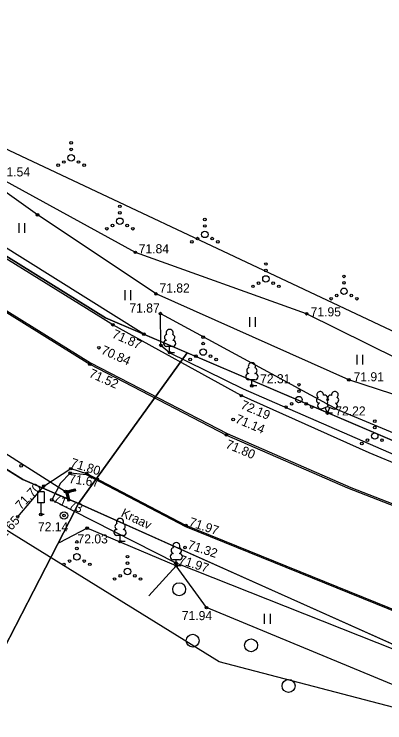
# Model space of a CAD drawing. Extents: x 642412 to 653410, y 6450642 to 6461053.
# Drawn here: x 644547.3 to 644575.9, y 6453177.4 to 6453232.1 of the extents above; entities that cross this region are included whole.
import ezdxf

# ---------------------------------------------------------------- set-up
doc = ezdxf.new("R2010")
doc.units = 0
for name, color, linetype in [('HALJASTUS', 7, 'Continuous'), ('KORGUS', 7, 'Continuous'), ('LIIKLUS', 7, 'Continuous'), ('MOOTMPUNKT', 7, 'Continuous'), ('MOOTPIIR', 7, 'Continuous'), ('PIIR', 7, 'Continuous'), ('PIIRIMLEITUD', 7, 'Continuous'), ('PUU', 7, 'Continuous'), ('SITRASS', 7, 'Continuous'), ('TEE', 7, 'Continuous'), ('TRUUP', 7, 'Continuous'), ('VEEKOGU', 7, 'Continuous')]:
    doc.layers.add(name, color=color, linetype=linetype)

msp = doc.modelspace()

# ---------------------------------------------------------------- linework, layer by layer
at = {"layer": 'HALJASTUS'}
for p, q in [((644547.603, 6453215.99), (644547.603, 6453215.229)), ((644548.058, 6453215.99), (644548.058, 6453215.229)), ((644557.269, 6453207.415), (644544.813, 6453215.219)), ((644555.79, 6453210.809), (644555.79, 6453210.048)), ((644556.245, 6453210.809), (644556.245, 6453210.048)), ((644565.427, 6453208.736), (644565.427, 6453207.975)), ((644565.882, 6453208.736), (644565.882, 6453207.975)), ((644573.718, 6453205.835), (644573.718, 6453205.074)), ((644574.173, 6453205.835), (644574.173, 6453205.074)), ((644566.567, 6453185.835), (644566.567, 6453185.073)), ((644567.022, 6453185.835), (644567.022, 6453185.073))]:
    msp.add_line(p, q, dxfattribs=at)
for points in [[(644597.857, 6453197.035), (644586.405, 6453200.817), (644569.85, 6453208.996), (644556.613, 6453213.732), (644545.766, 6453219.656), (644543.795, 6453225.259), (644529.682, 6453234.27), (644531.099, 6453236.49)], [(644604.988, 6453189.436), (644592.973, 6453192.58), (644585.428, 6453194.266), (644564.959, 6453203.165), (644559.262, 6453205.992), (644558.591, 6453206.554), (644558.55, 6453209.005), (644572.29, 6453201.582), (644581.546, 6453197.716), (644594.03, 6453193.516), (644600.011, 6453191.63), (644604.751, 6453190.148), (644604.988, 6453189.436)], [(644559.78, 6453189.54), (644552.884, 6453192.45), (644550.728, 6453191.31)], [(644609.882, 6453171.799), (644597.322, 6453173.384), (644579.699, 6453179.047), (644562.109, 6453186.317), (644559.78, 6453189.54), (644557.655, 6453187.22)]]:
    msp.add_lwpolyline(points, dxfattribs=at)
for centre, radius in [((644551.655, 6453222.18), 0.1), ((644551.655, 6453221.68), 0.1), ((644551.655, 6453221.03), 0.25), ((644550.655, 6453220.455), 0.1), ((644551.09, 6453220.705), 0.1), ((644552.22, 6453220.705), 0.1), ((644552.655, 6453220.455), 0.1), ((644555.417, 6453217.283), 0.1), ((644555.417, 6453216.783), 0.1), ((644555.417, 6453216.133), 0.25), ((644561.986, 6453216.268), 0.1), ((644554.417, 6453215.558), 0.1), ((644554.852, 6453215.808), 0.1), ((644555.982, 6453215.808), 0.1), ((644556.417, 6453215.558), 0.1), ((644561.986, 6453215.768), 0.1), ((644561.986, 6453215.118), 0.25), ((644560.986, 6453214.543), 0.1), ((644561.421, 6453214.793), 0.1), ((644562.551, 6453214.793), 0.1), ((644562.986, 6453214.543), 0.1), ((644566.703, 6453212.834), 0.1), ((644566.703, 6453212.334), 0.1), ((644566.703, 6453211.684), 0.25), ((644572.735, 6453211.879), 0.1), ((644565.703, 6453211.109), 0.1), ((644566.138, 6453211.359), 0.1), ((644567.268, 6453211.359), 0.1), ((644567.703, 6453211.109), 0.1), ((644572.735, 6453211.379), 0.1), ((644572.735, 6453210.729), 0.25), ((644571.735, 6453210.154), 0.1), ((644572.17, 6453210.404), 0.1), ((644573.3, 6453210.404), 0.1), ((644573.735, 6453210.154), 0.1), ((644561.852, 6453207.191), 0.1), ((644561.852, 6453206.691), 0.1), ((644561.852, 6453206.041), 0.25), ((644561.287, 6453205.716), 0.1), ((644562.417, 6453205.716), 0.1), ((644560.852, 6453205.466), 0.1), ((644562.852, 6453205.466), 0.1), ((644569.256, 6453203.519), 0.1), ((644569.256, 6453203.019), 0.1), ((644569.256, 6453202.369), 0.25), ((644568.256, 6453201.794), 0.1), ((644568.691, 6453202.044), 0.1), ((644569.821, 6453202.044), 0.1), ((644570.256, 6453201.794), 0.1), ((644575.109, 6453200.712), 0.1), ((644575.109, 6453200.212), 0.1), ((644575.109, 6453199.562), 0.25), ((644574.544, 6453199.237), 0.1), ((644575.674, 6453199.237), 0.1), ((644574.109, 6453198.987), 0.1), ((644552.101, 6453191.385), 0.1), ((644552.101, 6453190.885), 0.1), ((644552.101, 6453190.235), 0.25), ((644551.536, 6453189.91), 0.1), ((644552.666, 6453189.91), 0.1), ((644556.013, 6453190.251), 0.1), ((644556.013, 6453189.751), 0.1), ((644551.101, 6453189.66), 0.1), ((644553.101, 6453189.66), 0.1), ((644556.013, 6453189.101), 0.25), ((644555.448, 6453188.776), 0.1), ((644556.578, 6453188.776), 0.1), ((644555.013, 6453188.526), 0.1), ((644557.013, 6453188.526), 0.1), ((644560, 6453187.738), 0.5), ((644561.045, 6453183.767), 0.5), ((644565.554, 6453183.408), 0.5), ((644568.45, 6453180.273), 0.5)]:
    msp.add_circle(centre, radius, dxfattribs=at)
at = {"layer": 'KORGUS'}
for centre in [(644549.057, 6453216.627), (644556.613, 6453213.732), (644558.215, 6453210.524), (644558.55, 6453209.005), (644569.85, 6453208.996), (644554.879, 6453208.147), (644553.8, 6453206.375), (644553.093, 6453205.11), (644565.618, 6453203.43), (644573.106, 6453203.891), (644564.802, 6453202.675), (644571.456, 6453201.33), (644564.176, 6453200.837), (644563.644, 6453199.638), (644547.796, 6453197.265), (644551.633, 6453197.043), (644551.582, 6453196.703), (644552.852, 6453196.675), (644549.534, 6453195.697), (644550.155, 6453194.635), (644547.523, 6453193.332), (644551.102, 6453193.426), (644560.523, 6453192.662), (644552.884, 6453192.45), (644560.451, 6453190.962), (644559.744, 6453189.763), (644559.78, 6453189.54), (644562.109, 6453186.317)]:
    msp.add_circle(centre, 0.1, dxfattribs=at)
at = {"layer": 'LIIKLUS'}
for p, q in [((644549.064, 6453195.255), (644549.064, 6453194.405)), ((644549.564, 6453195.255), (644549.064, 6453195.255)), ((644549.564, 6453195.255), (644549.564, 6453194.405)), ((644549.564, 6453194.405), (644549.064, 6453194.405)), ((644549.314, 6453194.405), (644549.314, 6453193.505)), ((644549.564, 6453193.505), (644549.314, 6453193.505))]:
    msp.add_line(p, q, dxfattribs=at)
at = {"layer": 'MOOTMPUNKT'}
for centre in [(644557.269, 6453207.415), (644558.591, 6453206.554), (644559.262, 6453205.992), (644551.223, 6453195.283), (644551.425, 6453195.256), (644549.314, 6453193.505), (644555.435, 6453191.408)]:
    msp.add_circle(centre, 0.1, dxfattribs=at)
at = {"layer": 'MOOTPIIR'}
for points in [[(645209.632, 6452934.716), (645158.964, 6452971.882), (645106.475, 6453006.318), (645037.3, 6453050.16), (644956.14, 6453102.497), (644913.209, 6453128.892), (644887.42, 6453140.422), (644829.167, 6453159.688), (644786.084, 6453170.307), (644731.32, 6453172.734), (644652.284, 6453166.818), (644616.483, 6453168.183), (644563.084, 6453182.139), (644522.58, 6453207.17), (644483.593, 6453242.819), (644438.842, 6453309.113), (644422.913, 6453335.357), (644404.557, 6453364.407), (644409.184, 6453368.352), (644297.76, 6453535.374)], [(644351.804, 6453483.53), (644405.05, 6453407.073), (644448.437, 6453339.718), (644463.759, 6453308.164), (644505.324, 6453253.401), (644545.07, 6453222.454), (644599.53, 6453196.816), (644633.056, 6453189.99), (644711.182, 6453194.693), (644765.642, 6453193.327), (644802.051, 6453189.838), (644898.835, 6453159.953), (644941.615, 6453138.412), (644967.707, 6453118.235), (644967.404, 6453112.623), (645001.764, 6453090.247), (645114.819, 6453019.023), (645175.12, 6452979.733), (645215.396, 6452948.862)]]:
    msp.add_lwpolyline(points, dxfattribs=at)
at = {"layer": 'PIIR'}
for points in [[(644292.23, 6453540.73), (644434.32, 6453324.4), (644517.59, 6453214.98), (644547.92, 6453196.2), (644552.22, 6453194.36), (644560.63, 6453205.99), (644554.32, 6453208.69), (644527.16, 6453225.52), (644446.27, 6453331.73), (644300.33, 6453545.13)], [(644304.45, 6453539.1), (644446.27, 6453331.73), (644527.16, 6453225.52), (644554.32, 6453208.69), (644590.9, 6453193.06), (644640.43, 6453185.83), (644746.58, 6453188.93), (644793.17, 6453184.48), (644888.62, 6453155.82), (644955.45, 6453122.49), (645085.01, 6453035.26), (645214.57, 6452948.04)], [(644560.63, 6453205.99), (644552.22, 6453194.36), (644584.35, 6453179.98), (644606.63, 6453173.85), (644634.28, 6453170.05), (644663.94, 6453169.96), (644746.65, 6453175.35), (644768.75, 6453174.13), (644799.04, 6453169.55), (644842.04, 6453157.5), (644874.81, 6453146.51), (644907.06, 6453133.48), (644951.83, 6453108.39), (645161.74, 6452974.26), (645179.65, 6452961.75), (645207.54, 6452939.51), (645500.07, 6452667.62)], [(645214.57, 6452948.04), (645085.01, 6453035.26), (644955.45, 6453122.49), (644888.62, 6453155.82), (644793.17, 6453184.48), (644746.58, 6453188.93), (644640.43, 6453185.83), (644590.9, 6453193.06), (644560.63, 6453205.99)], [(644726.16, 6452435.57), (645158.53, 6452778.74), (645207.54, 6452939.51), (645179.65, 6452961.75), (645161.74, 6452974.26), (644951.83, 6453108.39), (644907.06, 6453133.48), (644874.81, 6453146.51), (644842.04, 6453157.5), (644799.04, 6453169.55), (644768.75, 6453174.13), (644746.65, 6453175.35), (644663.94, 6453169.96), (644634.28, 6453170.05), (644606.63, 6453173.85), (644584.35, 6453179.98), (644552.22, 6453194.36), (644551.52, 6453193), (644395.49, 6452890.02), (644310.26, 6452528.66)]]:
    msp.add_lwpolyline(points, dxfattribs=at)
msp.add_lwpolyline([(644395.49, 6452890.02), (644551.52, 6453193), (644552.22, 6453194.36), (644547.92, 6453196.2), (644517.59, 6453214.98), (644434.32, 6453324.4), (644369.31, 6453201.71), (644314.48, 6453095.54), (644250.14, 6453036.34), (644215.76, 6452878.03), (644202.8, 6452800.96), (644315.87, 6452702.26), (644279.52, 6452701.63), (644167.01, 6452595.41), (644142.28, 6452584.84), (644149.47, 6452404.36), (644165.6, 6452400.23), (644200.59, 6452390.55), (644230.52, 6452382.25), (644255.88, 6452375.22), (644293.54, 6452497.91), (644310.26, 6452528.66)], close=True, dxfattribs=at)
at = {"layer": 'PIIRIMLEITUD'}
msp.add_circle((644551.102, 6453193.426), 0.285, dxfattribs=at)
at = {"layer": 'PUU'}
for p, q in [((644559.502, 6453206.467), (644559.022, 6453206.467)), ((644559.262, 6453205.992), (644559.262, 6453206.467)), ((644559.642, 6453205.992), (644559.262, 6453205.992)), ((644565.858, 6453203.905), (644565.378, 6453203.905)), ((644565.618, 6453203.43), (644565.618, 6453203.905)), ((644565.998, 6453203.43), (644565.618, 6453203.43)), ((644571.016, 6453201.665), (644571.461, 6453201.84)), ((644571.456, 6453201.33), (644571.281, 6453201.77)), ((644571.456, 6453201.33), (644571.636, 6453201.77)), ((644571.836, 6453201.33), (644571.456, 6453201.33)), ((644571.461, 6453201.84), (644571.901, 6453201.66)), ((644555.675, 6453191.883), (644555.195, 6453191.883)), ((644555.435, 6453191.408), (644555.435, 6453191.883)), ((644555.815, 6453191.408), (644555.435, 6453191.408)), ((644560.02, 6453190.015), (644559.54, 6453190.015)), ((644559.78, 6453189.54), (644559.78, 6453190.015)), ((644560.16, 6453189.54), (644559.78, 6453189.54))]:
    msp.add_line(p, q, dxfattribs=at)
msp.add_lwpolyline([(644571.461, 6453202.335), (644571.441, 6453202.26), (644571.441, 6453202.24), (644571.451, 6453202.21), (644571.471, 6453202.175), (644571.476, 6453202.155), (644571.461, 6453202.12), (644571.436, 6453202.07), (644571.431, 6453202.045), (644571.436, 6453202.03), (644571.446, 6453202), (644571.481, 6453201.94), (644571.486, 6453201.92), (644571.481, 6453201.9), (644571.466, 6453201.865), (644571.461, 6453201.84)], dxfattribs=at)
for centre, radius, start, end in [((644559.092, 6453207.165), 0.233, 109.0217, 253.1415), ((644559.262, 6453207.512), 0.277, 332.5799, 207.4201), ((644559.432, 6453207.165), 0.233, 286.8508, 70.9859), ((644559.025, 6453206.704), 0.238, 90.0016, 269.3953), ((644559.499, 6453206.704), 0.238, 270.6047, 89.9984), ((644565.618, 6453204.95), 0.277, 332.5799, 207.4201), ((644565.448, 6453204.603), 0.233, 109.0217, 253.1415), ((644565.788, 6453204.603), 0.233, 286.8508, 70.9859), ((644565.381, 6453204.142), 0.238, 90.0016, 269.3953), ((644565.855, 6453204.142), 0.238, 270.6047, 89.9984), ((644570.899, 6453202.744), 0.256, 111.5027, 232.5173), ((644570.899, 6453202.744), 0.256, 350.4856, 111.5002), ((644572.035, 6453202.735), 0.256, 67.6168, 188.6314), ((644572.035, 6453202.735), 0.256, 306.5997, 67.6143), ((644570.825, 6453202.333), 0.224, 111.4304, 274.4987), ((644571.234, 6453202.494), 0.224, 308.5041, 111.5725), ((644571.697, 6453202.489), 0.225, 67.7016, 230.5126), ((644572.102, 6453202.323), 0.224, 264.6183, 67.6866), ((644570.93, 6453201.888), 0.237, 111.5014, 291.5004), ((644571.46, 6453202.097), 0.237, 66.7655, 111.5015), ((644571.991, 6453201.88), 0.237, 247.6166, 67.6155), ((644555.435, 6453192.928), 0.277, 332.5799, 207.4201), ((644555.265, 6453192.581), 0.233, 109.0217, 253.1415), ((644555.605, 6453192.581), 0.233, 286.8508, 70.9859), ((644555.198, 6453192.12), 0.238, 90.0016, 269.3953), ((644555.672, 6453192.12), 0.238, 270.6047, 89.9984), ((644559.61, 6453190.713), 0.233, 109.0217, 253.1415), ((644559.78, 6453191.06), 0.277, 332.5799, 207.4201), ((644559.95, 6453190.713), 0.233, 286.8508, 70.9859), ((644559.543, 6453190.252), 0.238, 90.0016, 269.3953), ((644560.017, 6453190.252), 0.238, 270.6047, 89.9984)]:
    msp.add_arc(centre, radius, start, end, dxfattribs=at)
at = {"layer": 'SITRASS'}
msp.add_lwpolyline([(644625.232, 6453185.657), (644617.733, 6453186.577), (644612.174, 6453188.187), (644603.945, 6453192.853), (644584.328, 6453200.252), (644573.106, 6453203.891), (644558.215, 6453210.524), (644549.057, 6453216.627), (644543.894, 6453220.275), (644529.437, 6453229.428), (644519.063, 6453237.486), (644507.202, 6453246.752), (644499.057, 6453255.223), (644492.029, 6453263.758)], dxfattribs=at)
at = {"layer": 'TEE'}
for points in [[(644383.948, 6453419.012), (644392.685, 6453405.857), (644402.225, 6453391.438), (644416.136, 6453370.455), (644431.52, 6453347.217), (644447.43, 6453323.303), (644460.935, 6453303.084), (644475.059, 6453282.687), (644484.08, 6453269.63), (644498.854, 6453249.241), (644506.535, 6453240.6), (644512.945, 6453234.334), (644520.801, 6453227.565), (644526.917, 6453222.594), (644543.185, 6453211.25), (644553.093, 6453205.11), (644563.644, 6453199.638), (644573.002, 6453195.566), (644584.471, 6453191.12), (644592.142, 6453188.441), (644598.75, 6453186.611), (644606.904, 6453184.709), (644615.434, 6453183.163), (644625.398, 6453181.906)], [(644547.523, 6453193.332), (644549.534, 6453195.697), (644551.633, 6453197.043), (644552.852, 6453196.675)], [(644730.718, 6453179.024), (644712.569, 6453177.914), (644687.194, 6453175.757), (644672.559, 6453174.245), (644662.614, 6453173.686), (644648.954, 6453173.29), (644631.168, 6453173.723), (644613.405, 6453175.756), (644605.503, 6453177.3), (644596.947, 6453179.328), (644589.05, 6453181.596), (644582.004, 6453183.952), (644560.523, 6453192.662), (644552.852, 6453196.675)]]:
    msp.add_lwpolyline(points, dxfattribs=at)
at = {"layer": 'TRUUP'}
for p, q in [((644544.615, 6453199.457), (644551.223, 6453195.283)), ((644551.981, 6453195.461), (644551.223, 6453195.283)), ((644551.997, 6453195.392), (644551.309, 6453195.23)), ((644551.637, 6453195.234), (644551.329, 6453195.308)), ((644551.691, 6453195.247), (644551.383, 6453195.321)), ((644552.013, 6453195.323), (644551.394, 6453195.177)), ((644551.745, 6453195.26), (644551.437, 6453195.333)), ((644551.799, 6453195.272), (644551.491, 6453195.346)), ((644551.853, 6453195.285), (644551.545, 6453195.359)), ((644551.907, 6453195.298), (644551.599, 6453195.372)), ((644551.961, 6453195.311), (644551.653, 6453195.384)), ((644552.013, 6453195.324), (644551.708, 6453195.397)), ((644552.007, 6453195.351), (644551.762, 6453195.41)), ((644552, 6453195.378), (644551.816, 6453195.423)), ((644551.994, 6453195.406), (644551.87, 6453195.435)), ((644551.987, 6453195.433), (644551.924, 6453195.448)), ((644552.013, 6453195.323), (644551.981, 6453195.461)), ((644551.223, 6453195.283), (644551.401, 6453194.525)), ((644551.528, 6453195.209), (644551.223, 6453195.282)), ((644551.474, 6453195.196), (644551.23, 6453195.255)), ((644551.42, 6453195.183), (644551.236, 6453195.227)), ((644551.398, 6453195.163), (644551.243, 6453195.2)), ((644551.404, 6453195.136), (644551.249, 6453195.173)), ((644551.41, 6453195.108), (644551.255, 6453195.146)), ((644551.417, 6453195.081), (644551.262, 6453195.118)), ((644551.423, 6453195.054), (644551.268, 6453195.091)), ((644551.583, 6453195.221), (644551.275, 6453195.295)), ((644551.43, 6453195.027), (644551.275, 6453195.064)), ((644551.436, 6453194.999), (644551.281, 6453195.037)), ((644551.442, 6453194.972), (644551.287, 6453195.009)), ((644551.449, 6453194.945), (644551.294, 6453194.982)), ((644551.455, 6453194.918), (644551.3, 6453194.955)), ((644551.462, 6453194.89), (644551.307, 6453194.928)), ((644551.309, 6453195.23), (644551.471, 6453194.542)), ((644551.468, 6453194.863), (644551.313, 6453194.9)), ((644551.475, 6453194.836), (644551.32, 6453194.873)), ((644551.481, 6453194.809), (644551.326, 6453194.846)), ((644551.487, 6453194.781), (644551.332, 6453194.819)), ((644551.494, 6453194.754), (644551.339, 6453194.791)), ((644551.5, 6453194.727), (644551.345, 6453194.764)), ((644551.394, 6453195.177), (644551.54, 6453194.558)), ((644551.507, 6453194.7), (644551.352, 6453194.737)), ((644551.513, 6453194.672), (644551.358, 6453194.71)), ((644551.519, 6453194.645), (644551.364, 6453194.682)), ((644551.526, 6453194.618), (644551.371, 6453194.655)), ((644551.532, 6453194.591), (644551.377, 6453194.628)), ((644551.539, 6453194.563), (644551.384, 6453194.601)), ((644551.497, 6453194.548), (644551.39, 6453194.573)), ((644551.443, 6453194.535), (644551.397, 6453194.546)), ((644551.54, 6453194.558), (644551.401, 6453194.525))]:
    msp.add_line(p, q, dxfattribs=at)
at = {"layer": 'VEEKOGU'}
for points in [[(644384.041, 6453419.066), (644392.772, 6453405.914), (644402.335, 6453391.511), (644416.261, 6453370.535), (644431.67, 6453347.326), (644447.544, 6453323.366), (644461.025, 6453303.144), (644475.143, 6453282.747), (644484.177, 6453269.695), (644498.959, 6453249.306), (644506.789, 6453240.755), (644513.129, 6453234.419), (644520.873, 6453227.641), (644526.964, 6453222.692), (644543.271, 6453211.324), (644553.143, 6453205.199), (644563.698, 6453199.742), (644573.252, 6453195.581), (644584.528, 6453191.218), (644592.034, 6453188.68), (644598.75, 6453186.711), (644606.944, 6453184.869), (644615.434, 6453183.263), (644625.38, 6453182.213)], [(644625.38, 6453182.213), (644627.112, 6453182.213), (644627.27, 6453182.697), (644627.41, 6453183.541), (644627.479, 6453184.369), (644627.395, 6453184.676), (644621.53, 6453185.231), (644616.045, 6453185.914), (644607.773, 6453187.452), (644599.444, 6453189.444), (644591.76, 6453191.707), (644585.096, 6453193.933), (644574.668, 6453198.261), (644564.802, 6453202.675), (644554.879, 6453208.147), (644544.742, 6453214.379), (644529.225, 6453225.315), (644514.917, 6453236.765), (644500.771, 6453250.954), (644485.714, 6453271.093), (644476.569, 6453284.314), (644462.718, 6453304.849)], [(644648.954, 6453173.19), (644631.168, 6453173.623), (644613.405, 6453175.656), (644605.56, 6453177.154), (644596.947, 6453179.228), (644588.932, 6453181.469), (644582.004, 6453183.852), (644560.523, 6453192.562), (644552.852, 6453196.575), (644551.582, 6453196.703), (644550.843, 6453195.919), (644550.155, 6453194.635), (644559.744, 6453189.763), (644581.002, 6453181.352), (644588.245, 6453178.841), (644596.444, 6453176.81), (644612.773, 6453173.479), (644630.555, 6453170.876), (644640.423, 6453170.043)]]:
    msp.add_lwpolyline(points, dxfattribs=at)

# ---------------------------------------------------------------- texts
at = {"layer": 'KORGUS'}
for s, p in [('71.54', (644546.137, 6453219.592)), ('71.84', (644556.874, 6453213.661)), ('71.82', (644558.476, 6453210.631)), ('71.87', (644556.153, 6453209.088)), ('71.95', (644570.157, 6453208.793)), ('72.31', (644566.254, 6453203.629)), ('71.91', (644573.476, 6453203.782)), ('72.22', (644572.063, 6453201.144)), ('72.14', (644549.088, 6453192.209)), ('72.03', (644552.145, 6453191.272)), ('71.94', (644560.206, 6453185.351))]:
    msp.add_text(s, height=0.7, dxfattribs=at).set_placement(p)
for s, rotation, p in [('71.87', 336.0044, (644554.759, 6453207.183)), ('70.84', 336.0044, (644553.912, 6453205.942)), ('71.52', 336.0044, (644552.973, 6453204.146)), ('72.19', 337.1789, (644564.689, 6453201.708)), ('71.14', 337.1789, (644564.275, 6453200.621)), ('71.80', 337.1789, (644563.531, 6453198.671)), ('71.80', 342.6019, (644551.551, 6453197.208)), ('71.67', 352.2564, (644551.452, 6453195.936)), ('71.70', 46.419, (644547.773, 6453193.826)), ('71.73', 338.6706, (644550.195, 6453194.466)), ('71.65', 48.1837, (644546.177, 6453191.259)), ('71.97', 341.5327, (644560.698, 6453192.642)), ('71.32', 341.5327, (644560.598, 6453190.886)), ('71.97', 341.5327, (644559.919, 6453189.743))]:
    msp.add_text(s, height=0.7, rotation=rotation, dxfattribs=at).set_placement(p)
at = {"layer": 'VEEKOGU'}
msp.add_text('Kraav', height=0.7, rotation=334.6552, dxfattribs=at).set_placement((644555.449, 6453193.38))

doc.saveas('drawing.dxf')
